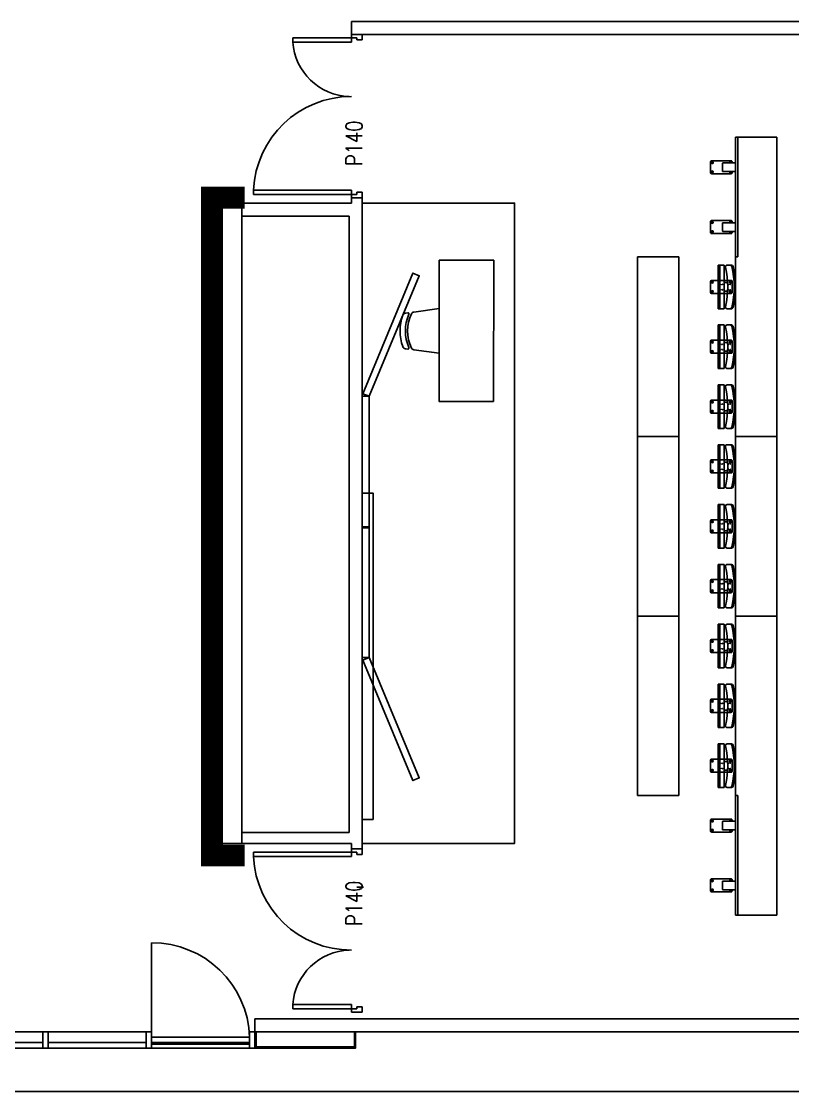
# Model space of a CAD drawing. Header units: centimetres. Extents: x -1707 to 3112, y 43 to 5669.
# Drawn here: x 147.8 to 154.88, y 42.96 to 52.8 of the extents above; entities that cross this region are included whole.
import ezdxf
from ezdxf.enums import TextEntityAlignment as Align

# ---------------------------------------------------------------- set-up
doc = ezdxf.new("R2010")
doc.units = ezdxf.units.CM
doc.header["$LTSCALE"] = 100
doc.header["$MEASUREMENT"] = 0
doc.linetypes.add('CACHE', pattern=[0.375, 0.25, -0.125])
for name, color, linetype in [('1', 7, 'Continuous'), ('1-cloison', 9, 'Continuous'), ('1-menuiserie', 250, 'Continuous'), ('1-vu', 134, 'Continuous')]:
    doc.layers.add(name, color=color, linetype=linetype)
doc.styles.add('ATT', font='ROMANS', dxfattribs={"width": 0.8, "height": 0.15})

# ---------------------------------------------------------------- blocks, each defined once
blk = doc.blocks.new('P140c10d')
for p, q in [((-7, 99.9), (-3, 99.9)), ((-7, 10), (-7, 99.9)), ((-3, 99.9), (-3, 10)), ((-143, 63.9), (-147, 63.9)), ((-147, 63.9), (-147, 10)), ((-143, 10), (-143, 63.9)), ((-150, 10), (-150, 0)), ((-147, 10), (-150, 10)), ((-147, 10), (-143, 10)), ((-147, 5), (-147, 10)), ((-3, 10), (-7, 10)), ((-3, 10), (0, 10)), ((-3, 5), (-3, 10)), ((0, 10), (0, 0)), ((-150, 0), (-145, 0)), ((-145, 5), (-147, 5)), ((-145, 0), (-145, 5)), ((-5, 0), (-5, 5)), ((-5, 5), (-3, 5)), ((0, 0), (-5, 0))]:
    blk.add_line(p, q)
for centre, radius, start, end in [((-3, 10), 90, 92.7294, 180), ((-147, 10), 54.05, 2.00407, 85.75614)]:
    blk.add_arc(centre, radius, start, end)
at = {"style": 'ATT', "width": 0.8, "flags": 8}
blk.add_attdef('REF1', text='', height=15, dxfattribs=at).set_placement((-50, 0), align=Align.CENTER)
blk = doc.blocks.new('P140c10g')
for p, q in [((3, 99.9), (3, 10)), ((7, 99.9), (3, 99.9)), ((7, 10), (7, 99.9)), ((143, 10), (143, 63.9)), ((143, 63.9), (147, 63.9)), ((147, 63.9), (147, 10)), ((0, 10), (0, 0)), ((3, 10), (0, 10)), ((3, 10), (7, 10)), ((3, 5), (3, 10)), ((147, 10), (143, 10)), ((147, 10), (150, 10)), ((147, 5), (147, 10)), ((150, 10), (150, 0)), ((0, 0), (5, 0)), ((5, 5), (3, 5)), ((5, 0), (5, 5)), ((145, 0), (145, 5)), ((145, 5), (147, 5)), ((150, 0), (145, 0))]:
    blk.add_line(p, q)
for centre, radius, start, end in [((3, 10), 90, 0, 87.2706), ((147, 10), 54.05, 94.24386, 177.99593)]:
    blk.add_arc(centre, radius, start, end)
at = {"style": 'ATT', "width": 0.8, "flags": 8}
blk.add_attdef('REF1', text='', height=15, dxfattribs=at).set_placement((50, 0), align=Align.CENTER)
blk = doc.blocks.new('A$C335219BD')
at = {"layer": '1-menuiserie'}
blk.add_line((5, 5.01), (95, 5.01), dxfattribs=at)
for points in [[(5, 0), (0, 0), (0, 15), (5, 15)], [(5, 0), (0, 0), (0, 15), (5, 15)], [(100, 0), (95, 0), (95, 15), (100, 15)], [(95, 0), (5, 0), (5, 5.01), (95, 5.01)]]:
    blk.add_lwpolyline(points, close=True, dxfattribs=at)
at = {"layer": '1-vu'}
blk.add_line((95, 15), (5, 15), dxfattribs=at)
blk = doc.blocks.new('A$C52C33C4F')
for points in [[(-25.54, -15.79, -0.233679), (-25.54, 15.79, -0.250239), (-23.31, 17.38), (0, 20.45), (0, -20.45), (-23.31, -17.38, -0.250239)], [(-31.12, -16.36, -0.27999), (-33.47, -14.46, -0.175744), (-33.47, 14.46, -0.27999), (-31.12, 16.36), (-28.93, 16.64, -0.586174), (-27.91, 15.29, 0.212675), (-27.91, -15.29, -0.586174), (-28.93, -16.64), (-31.12, -16.36)], [(-31.12, -16.36, -0.27999), (-33.47, -14.46, -0.175744), (-33.47, 14.46, -0.27999), (-31.12, 16.36), (-28.93, 16.64, -0.586174), (-27.91, 15.29, 0.212675), (-27.91, -15.29, -0.586174), (-28.93, -16.64), (-31.12, -16.36)]]:
    blk.add_lwpolyline(points, format="xyb", close=True)

msp = doc.modelspace()

# ---------------------------------------------------------------- linework, layer by layer
at = {"layer": '1', "color": 7}
msp.add_lwpolyline([(154.1426, 51.5035), (154.1389, 51.497), (154.1426, 51.4905), (154.1501, 51.4905), (154.1539, 51.497), (154.1501, 51.5035)], close=True, dxfattribs=at)
msp.add_lwpolyline([(154.304, 51.495), (154.3029, 51.497), (154.3066, 51.5035), (154.3141, 51.5035), (154.3179, 51.497), (154.3167, 51.495)], dxfattribs=at)
for radius in [0.008, 0.0065]:
    msp.add_circle((154.1464, 51.497), radius, dxfattribs=at)
for radius, start, end in [(0.008, 345.52249, 194.47751), (0.0065, 342.07979, 197.92021)]:
    msp.add_arc((154.3104, 51.497), radius, start, end, dxfattribs=at)
at = {"layer": '1-cloison', "color": 7}
for p, q in [((150.8283, 52.795), (150.8283, 52.6748)), ((150.8283, 52.795), (161.6797, 52.795)), ((150.8283, 52.6748), (161.6797, 52.675)), ((154.3588, 51.73), (154.3588, 44.58)), ((154.7388, 51.73), (154.3588, 51.73)), ((154.3588, 51.73), (154.3588, 44.58)), ((154.3808, 50.63), (154.3808, 51.73)), ((154.7388, 44.58), (154.7388, 51.73)), ((153.8388, 50.63), (153.4588, 50.63)), ((153.4588, 50.63), (153.4588, 45.68)), ((153.8388, 45.68), (153.8388, 50.63)), ((154.3588, 50.63), (154.3808, 50.63)), ((154.1284, 50.405), (154.1284, 50.305)), ((154.1988, 50.415), (154.1384, 50.415)), ((154.2548, 50.415), (154.2858, 50.415)), ((154.2871, 50.3948), (154.2548, 50.3948)), ((154.1384, 50.295), (154.1988, 50.295)), ((154.2871, 50.3148), (154.2548, 50.3148)), ((154.2548, 50.295), (154.2858, 50.295)), ((154.1988, 49.865), (154.1384, 49.865)), ((154.2548, 49.865), (154.2858, 49.865)), ((154.1284, 49.855), (154.1284, 49.755)), ((154.2871, 49.8448), (154.2548, 49.8448)), ((154.1384, 49.745), (154.1988, 49.745)), ((154.2871, 49.7648), (154.2548, 49.7648)), ((154.2548, 49.745), (154.2858, 49.745)), ((154.1284, 49.305), (154.1284, 49.205)), ((154.1988, 49.315), (154.1384, 49.315)), ((154.2548, 49.315), (154.2858, 49.315)), ((154.2871, 49.2948), (154.2548, 49.2948)), ((154.1384, 49.195), (154.1988, 49.195)), ((154.2871, 49.2148), (154.2548, 49.2148)), ((154.2548, 49.195), (154.2858, 49.195)), ((153.8388, 48.98), (153.4588, 48.98)), ((154.7388, 48.98), (154.3588, 48.98)), ((154.1284, 48.755), (154.1284, 48.655)), ((154.1988, 48.765), (154.1384, 48.765)), ((154.2548, 48.765), (154.2858, 48.765)), ((154.2871, 48.7448), (154.2548, 48.7448)), ((154.1384, 48.645), (154.1988, 48.645)), ((154.2871, 48.6648), (154.2548, 48.6648)), ((154.2548, 48.645), (154.2858, 48.645)), ((154.1284, 48.205), (154.1284, 48.105)), ((154.1988, 48.215), (154.1384, 48.215)), ((154.2548, 48.215), (154.2858, 48.215)), ((154.2871, 48.1948), (154.2548, 48.1948)), ((150.9281, 48.1423), (150.9906, 48.1423)), ((150.9283, 48.15), (150.9908, 48.15)), ((154.1384, 48.095), (154.1988, 48.095)), ((154.2871, 48.1148), (154.2548, 48.1148)), ((154.2548, 48.095), (154.2858, 48.095)), ((154.1284, 47.655), (154.1284, 47.555)), ((154.1988, 47.665), (154.1384, 47.665)), ((154.2548, 47.665), (154.2858, 47.665)), ((154.2871, 47.6448), (154.2548, 47.6448)), ((154.1384, 47.545), (154.1988, 47.545)), ((154.2871, 47.5648), (154.2548, 47.5648)), ((154.2548, 47.545), (154.2858, 47.545)), ((153.8388, 47.33), (153.4588, 47.33)), ((154.7388, 47.33), (154.3588, 47.33)), ((154.1988, 47.115), (154.1384, 47.115)), ((154.2548, 47.115), (154.2858, 47.115)), ((154.1284, 47.105), (154.1284, 47.005)), ((154.2871, 47.0948), (154.2548, 47.0948)), ((154.2871, 47.0148), (154.2548, 47.0148)), ((154.1384, 46.995), (154.1988, 46.995)), ((154.2548, 46.995), (154.2858, 46.995)), ((154.1284, 46.555), (154.1284, 46.455)), ((154.1988, 46.565), (154.1384, 46.565)), ((154.2548, 46.565), (154.2858, 46.565)), ((154.2871, 46.5448), (154.2548, 46.5448)), ((154.1384, 46.445), (154.1988, 46.445)), ((154.2871, 46.4648), (154.2548, 46.4648)), ((154.2548, 46.445), (154.2858, 46.445)), ((154.1284, 46.005), (154.1284, 45.905)), ((154.1988, 46.015), (154.1384, 46.015)), ((154.2548, 46.015), (154.2858, 46.015)), ((154.2871, 45.9948), (154.2548, 45.9948)), ((154.1384, 45.895), (154.1988, 45.895)), ((154.2871, 45.9148), (154.2548, 45.9148)), ((154.2548, 45.895), (154.2858, 45.895)), ((153.4588, 45.68), (153.8388, 45.68)), ((154.3588, 45.68), (154.3808, 45.68)), ((154.3808, 45.68), (154.3808, 44.58)), ((150.8778, 44.8379), (150.9403, 44.8379)), ((154.3588, 44.58), (154.7388, 44.58)), ((149.9425, 43.63), (160.3225, 43.63)), ((149.9425, 43.63), (149.9425, 43.51)), ((148.9925, 43.41), (149.8925, 43.41)), ((162.2675, 42.96), (110.0175, 42.96))]:
    msp.add_line(p, q, dxfattribs=at)
at = {"layer": '1-cloison', "color": 7, "ltscale": 2}
for p, q in [((150.8283, 51.1248), (150.8283, 51.1748)), ((150.9283, 45.19), (150.9283, 51.1748)), ((150.9283, 51.1548), (150.9283, 51.1748)), ((150.9283, 51.1548), (150.9283, 51.1748)), ((150.8283, 51.1248), (149.823, 51.1248)), ((150.8083, 51.0048), (149.823, 51.0048)), ((150.8083, 45.34), (150.8083, 51.0048)), ((150.8083, 45.34), (149.823, 45.34)), ((150.499, 45.24), (149.823, 45.24)), ((150.8283, 45.24), (150.499, 45.24)), ((150.8283, 45.19), (150.8283, 45.24)), ((150.8283, 45.13), (150.8283, 45.15)), ((148.9925, 43.46), (148.9925, 44.3273)), ((149.9425, 43.63), (149.9425, 43.51)), ((149.8925, 43.396), (148.9925, 43.396))]:
    msp.add_line(p, q, dxfattribs=at)
at = {"layer": '1-cloison', "color": 7, "linetype": 'ByBlock'}
for p, q in [((154.1988, 50.555), (154.1988, 50.155)), ((154.1988, 50.555), (154.2548, 50.555)), ((154.2158, 50.555), (154.2158, 50.155)), ((154.2548, 50.555), (154.2548, 50.155)), ((154.1988, 50.155), (154.2548, 50.155)), ((154.1988, 50.005), (154.1988, 49.605)), ((154.1988, 50.005), (154.2548, 50.005)), ((154.2158, 50.005), (154.2158, 49.605)), ((154.2548, 50.005), (154.2548, 49.605)), ((154.1988, 49.605), (154.2548, 49.605)), ((154.1988, 49.455), (154.1988, 49.055)), ((154.1988, 49.455), (154.2548, 49.455)), ((154.2158, 49.455), (154.2158, 49.055)), ((154.2548, 49.455), (154.2548, 49.055)), ((154.1988, 49.055), (154.2548, 49.055)), ((154.1988, 48.905), (154.1988, 48.505)), ((154.1988, 48.905), (154.2548, 48.905)), ((154.2158, 48.905), (154.2158, 48.505)), ((154.2548, 48.905), (154.2548, 48.505)), ((154.1988, 48.505), (154.2548, 48.505)), ((154.1988, 48.355), (154.1988, 47.955)), ((154.1988, 48.355), (154.2548, 48.355)), ((154.2158, 48.355), (154.2158, 47.955)), ((154.2548, 48.355), (154.2548, 47.955)), ((154.1988, 47.955), (154.2548, 47.955)), ((154.1988, 47.805), (154.1988, 47.405)), ((154.1988, 47.805), (154.2548, 47.805)), ((154.2158, 47.805), (154.2158, 47.405)), ((154.2548, 47.805), (154.2548, 47.405)), ((154.1988, 47.405), (154.2548, 47.405)), ((154.1988, 47.255), (154.1988, 46.855)), ((154.1988, 47.255), (154.2548, 47.255)), ((154.2158, 47.255), (154.2158, 46.855)), ((154.2548, 47.255), (154.2548, 46.855)), ((154.1988, 46.855), (154.2548, 46.855)), ((154.1988, 46.705), (154.1988, 46.305)), ((154.1988, 46.705), (154.2548, 46.705)), ((154.2158, 46.705), (154.2158, 46.305)), ((154.2548, 46.705), (154.2548, 46.305)), ((154.1988, 46.305), (154.2548, 46.305)), ((154.1988, 46.155), (154.1988, 45.755)), ((154.1988, 46.155), (154.2548, 46.155)), ((154.2158, 46.155), (154.2158, 45.755)), ((154.2548, 46.155), (154.2548, 45.755)), ((154.1988, 45.755), (154.2548, 45.755))]:
    msp.add_line(p, q, dxfattribs=at)
at = {"layer": '1-cloison', "color": 7, "linetype": 'CACHE'}
for p, q in [((154.1988, 50.415), (154.2548, 50.415)), ((154.3184, 50.415), (154.2858, 50.415)), ((154.3284, 50.405), (154.3284, 50.305)), ((154.1988, 50.295), (154.2548, 50.295)), ((154.3184, 50.295), (154.2858, 50.295)), ((154.1988, 49.865), (154.2548, 49.865)), ((154.3184, 49.865), (154.2858, 49.865)), ((154.3284, 49.855), (154.3284, 49.755)), ((154.1988, 49.745), (154.2548, 49.745)), ((154.3184, 49.745), (154.2858, 49.745)), ((154.1988, 49.315), (154.2548, 49.315)), ((154.3184, 49.315), (154.2858, 49.315)), ((154.3284, 49.305), (154.3284, 49.205)), ((154.1988, 49.195), (154.2548, 49.195)), ((154.3184, 49.195), (154.2858, 49.195)), ((154.1988, 48.765), (154.2548, 48.765)), ((154.3184, 48.765), (154.2858, 48.765)), ((154.3284, 48.755), (154.3284, 48.655)), ((154.1988, 48.645), (154.2548, 48.645)), ((154.3184, 48.645), (154.2858, 48.645)), ((154.1988, 48.215), (154.2548, 48.215)), ((154.3184, 48.215), (154.2858, 48.215)), ((154.3284, 48.205), (154.3284, 48.105)), ((154.1988, 48.095), (154.2548, 48.095)), ((154.3184, 48.095), (154.2858, 48.095)), ((154.1988, 47.665), (154.2548, 47.665)), ((154.3184, 47.665), (154.2858, 47.665)), ((154.3284, 47.655), (154.3284, 47.555)), ((154.1988, 47.545), (154.2548, 47.545)), ((154.3184, 47.545), (154.2858, 47.545)), ((154.1988, 47.115), (154.2548, 47.115)), ((154.3184, 47.115), (154.2858, 47.115)), ((154.3284, 47.105), (154.3284, 47.005)), ((154.1988, 46.995), (154.2548, 46.995)), ((154.3184, 46.995), (154.2858, 46.995)), ((154.1988, 46.565), (154.2548, 46.565)), ((154.3184, 46.565), (154.2858, 46.565)), ((154.3284, 46.555), (154.3284, 46.455)), ((154.1988, 46.445), (154.2548, 46.445)), ((154.3184, 46.445), (154.2858, 46.445)), ((154.1988, 46.015), (154.2548, 46.015)), ((154.3184, 46.015), (154.2858, 46.015)), ((154.3284, 46.005), (154.3284, 45.905)), ((154.1988, 45.895), (154.2548, 45.895)), ((154.3184, 45.895), (154.2858, 45.895))]:
    msp.add_line(p, q, dxfattribs=at)
at = {"layer": '1-cloison', "color": 7}
for points in [[(154.3284, 51.495), (154.3284, 51.505, 0.414214), (154.3184, 51.515), (154.1384, 51.515, 0.414214), (154.1284, 51.505), (154.1284, 51.405, 0.414214), (154.1384, 51.395), (154.3184, 51.395, 0.414214), (154.3284, 51.405), (154.3284, 51.415)], [(154.3525, 51.495), (154.2435, 51.495, 0.414214), (154.2385, 51.49), (154.2385, 51.42, 0.414214), (154.2435, 51.415), (154.3525, 51.415)], [(154.3284, 50.945), (154.3284, 50.955, 0.414214), (154.3184, 50.965), (154.1384, 50.965, 0.414214), (154.1284, 50.955), (154.1284, 50.855, 0.414214), (154.1384, 50.845), (154.3184, 50.845, 0.414214), (154.3284, 50.855), (154.3284, 50.865)], [(154.3525, 50.945), (154.2435, 50.945, 0.414214), (154.2385, 50.94), (154.2385, 50.87, 0.414214), (154.2435, 50.865), (154.3525, 50.865)], [(154.3284, 45.365), (154.3284, 45.355, -0.414214), (154.3184, 45.345), (154.1384, 45.345, -0.414214), (154.1284, 45.355), (154.1284, 45.455, -0.414214), (154.1384, 45.465), (154.3184, 45.465, -0.414214), (154.3284, 45.455), (154.3284, 45.445)], [(154.3525, 45.365), (154.2435, 45.365, -0.414214), (154.2385, 45.37), (154.2385, 45.44, -0.414214), (154.2435, 45.445), (154.3525, 45.445)], [(154.3284, 44.815), (154.3284, 44.805, -0.414214), (154.3184, 44.795), (154.1384, 44.795, -0.414214), (154.1284, 44.805), (154.1284, 44.905, -0.414214), (154.1384, 44.915), (154.3184, 44.915, -0.414214), (154.3284, 44.905), (154.3284, 44.895)], [(154.3525, 44.815), (154.2435, 44.815, -0.414214), (154.2385, 44.82), (154.2385, 44.89, -0.414214), (154.2435, 44.895), (154.3525, 44.895)]]:
    msp.add_lwpolyline(points, format="xyb", dxfattribs=at)
for points in [[(154.1426, 51.4065), (154.1389, 51.413), (154.1426, 51.4195), (154.1501, 51.4195), (154.1539, 51.413), (154.1501, 51.4065)], [(149.5727, 45.24), (149.823, 45.24), (149.823, 51.1248), (149.5725, 51.1248)], [(150.9283, 51.1248), (152.3283, 51.1248), (152.3283, 45.24), (150.9283, 45.24)], [(154.1426, 50.9535), (154.1389, 50.947), (154.1426, 50.9405), (154.1501, 50.9405), (154.1539, 50.947), (154.1501, 50.9535)], [(154.1426, 50.8565), (154.1389, 50.863), (154.1426, 50.8695), (154.1501, 50.8695), (154.1539, 50.863), (154.1501, 50.8565)], [(152.1362, 49.3006), (151.6363, 49.3006), (151.6364, 50.6006), (152.1364, 50.6006)], [(150.9908, 49.3499), (150.9333, 49.3739), (151.3945, 50.4817), (151.4521, 50.4578)], [(154.1496, 50.404), (154.1534, 50.3975), (154.1496, 50.391), (154.1421, 50.391), (154.1384, 50.3975), (154.1421, 50.404)], [(154.1496, 50.306), (154.1534, 50.3125), (154.1496, 50.319), (154.1421, 50.319), (154.1384, 50.3125), (154.1421, 50.306)], [(154.1496, 49.854), (154.1534, 49.8475), (154.1496, 49.841), (154.1421, 49.841), (154.1384, 49.8475), (154.1421, 49.854)], [(154.1496, 49.756), (154.1534, 49.7625), (154.1496, 49.769), (154.1421, 49.769), (154.1384, 49.7625), (154.1421, 49.756)], [(150.9907, 46.95), (150.9284, 46.95), (150.9284, 49.3499), (150.9908, 49.3499)], [(154.1496, 49.304), (154.1534, 49.2975), (154.1496, 49.291), (154.1421, 49.291), (154.1384, 49.2975), (154.1421, 49.304)], [(154.1496, 49.206), (154.1534, 49.2125), (154.1496, 49.219), (154.1421, 49.219), (154.1384, 49.2125), (154.1421, 49.206)], [(154.1496, 48.754), (154.1534, 48.7475), (154.1496, 48.741), (154.1421, 48.741), (154.1384, 48.7475), (154.1421, 48.754)], [(154.1496, 48.656), (154.1534, 48.6625), (154.1496, 48.669), (154.1421, 48.669), (154.1384, 48.6625), (154.1421, 48.656)], [(151.0283, 45.46), (150.9283, 45.46), (150.9283, 48.46), (151.0283, 48.46)], [(154.1496, 48.204), (154.1534, 48.1975), (154.1496, 48.191), (154.1421, 48.191), (154.1384, 48.1975), (154.1421, 48.204)], [(154.1496, 48.106), (154.1534, 48.1125), (154.1496, 48.119), (154.1421, 48.119), (154.1384, 48.1125), (154.1421, 48.106)], [(154.1496, 47.654), (154.1534, 47.6475), (154.1496, 47.641), (154.1421, 47.641), (154.1384, 47.6475), (154.1421, 47.654)], [(154.1496, 47.556), (154.1534, 47.5625), (154.1496, 47.569), (154.1421, 47.569), (154.1384, 47.5625), (154.1421, 47.556)], [(154.1496, 47.104), (154.1534, 47.0975), (154.1496, 47.091), (154.1421, 47.091), (154.1384, 47.0975), (154.1421, 47.104)], [(154.1496, 47.006), (154.1534, 47.0125), (154.1496, 47.019), (154.1421, 47.019), (154.1384, 47.0125), (154.1421, 47.006)], [(150.9907, 46.95), (150.9332, 46.926), (151.3943, 45.8182), (151.4519, 45.8421)], [(154.1496, 46.554), (154.1534, 46.5475), (154.1496, 46.541), (154.1421, 46.541), (154.1384, 46.5475), (154.1421, 46.554)], [(154.1496, 46.456), (154.1534, 46.4625), (154.1496, 46.469), (154.1421, 46.469), (154.1384, 46.4625), (154.1421, 46.456)], [(154.1496, 46.004), (154.1534, 45.9975), (154.1496, 45.991), (154.1421, 45.991), (154.1384, 45.9975), (154.1421, 46.004)], [(154.1496, 45.906), (154.1534, 45.9125), (154.1496, 45.919), (154.1421, 45.919), (154.1384, 45.9125), (154.1421, 45.906)], [(154.1426, 45.4535), (154.1389, 45.447), (154.1426, 45.4405), (154.1501, 45.4405), (154.1539, 45.447), (154.1501, 45.4535)], [(154.1426, 45.3565), (154.1389, 45.363), (154.1426, 45.3695), (154.1501, 45.3695), (154.1539, 45.363), (154.1501, 45.3565)], [(154.1426, 44.9035), (154.1389, 44.897), (154.1426, 44.8905), (154.1501, 44.8905), (154.1539, 44.897), (154.1501, 44.9035)], [(154.1426, 44.8065), (154.1389, 44.813), (154.1426, 44.8195), (154.1501, 44.8195), (154.1539, 44.813), (154.1501, 44.8065)], [(149.9425, 43.36), (149.8925, 43.36), (149.8925, 43.51), (149.9425, 43.51)], [(149.8925, 43.36), (148.9925, 43.36), (148.9925, 43.46), (149.8925, 43.46)]]:
    msp.add_lwpolyline(points, close=True, dxfattribs=at)
for points in [[(154.304, 51.415), (154.3029, 51.413), (154.3066, 51.4065), (154.3141, 51.4065), (154.3179, 51.413), (154.3167, 51.415)], [(154.304, 50.945), (154.3029, 50.947), (154.3066, 50.9535), (154.3141, 50.9535), (154.3179, 50.947), (154.3167, 50.945)], [(154.304, 50.865), (154.3029, 50.863), (154.3066, 50.8565), (154.3141, 50.8565), (154.3179, 50.863), (154.3167, 50.865)], [(154.304, 45.445), (154.3029, 45.447), (154.3066, 45.4535), (154.3141, 45.4535), (154.3179, 45.447), (154.3167, 45.445)], [(154.304, 45.365), (154.3029, 45.363), (154.3066, 45.3565), (154.3141, 45.3565), (154.3179, 45.363), (154.3167, 45.365)], [(154.304, 44.895), (154.3029, 44.897), (154.3066, 44.9035), (154.3141, 44.9035), (154.3179, 44.897), (154.3167, 44.895)], [(154.304, 44.815), (154.3029, 44.813), (154.3066, 44.8065), (154.3141, 44.8065), (154.3179, 44.813), (154.3167, 44.815)]]:
    msp.add_lwpolyline(points, dxfattribs=at)
at = {"layer": '1-cloison', "color": 7, "ltscale": 2, "const_width": 0.2, "elevation": 0.2}
msp.add_lwpolyline([(149.8483, 51.1748), (149.5474, 51.1748), (149.5474, 45.13), (149.8483, 45.13)], dxfattribs=at)
at = {"layer": '1-cloison', "color": 7, "linetype": 'ByBlock'}
for points in [[(154.2671, 50.1734, 0.483507), (154.2817, 50.155), (154.3215, 50.155, 0.345619), (154.3361, 50.1664, 0.120525), (154.336, 50.5435, 0.345528), (154.3214, 50.555), (154.2816, 50.555, 0.483604), (154.267, 50.5365, -0.115929)], [(154.2671, 49.6234, 0.483507), (154.2817, 49.605), (154.3215, 49.605, 0.345619), (154.3361, 49.6164, 0.120525), (154.336, 49.9935, 0.345528), (154.3214, 50.005), (154.2816, 50.005, 0.483604), (154.267, 49.9865, -0.115929)], [(154.2671, 49.0734, 0.483507), (154.2817, 49.055), (154.3215, 49.055, 0.345619), (154.3361, 49.0664, 0.120525), (154.336, 49.4435, 0.345528), (154.3214, 49.455), (154.2816, 49.455, 0.483604), (154.267, 49.4365, -0.115929)], [(154.2671, 48.5234, 0.483507), (154.2817, 48.505), (154.3215, 48.505, 0.345619), (154.3361, 48.5164, 0.120525), (154.336, 48.8935, 0.345528), (154.3214, 48.905), (154.2816, 48.905, 0.483604), (154.267, 48.8865, -0.115929)], [(154.2671, 47.9734, 0.483507), (154.2817, 47.955), (154.3215, 47.955, 0.345619), (154.3361, 47.9664, 0.120525), (154.336, 48.3435, 0.345528), (154.3214, 48.355), (154.2816, 48.355, 0.483604), (154.267, 48.3365, -0.115929)], [(154.2671, 47.4234, 0.483507), (154.2817, 47.405), (154.3215, 47.405, 0.345619), (154.3361, 47.4164, 0.120525), (154.336, 47.7935, 0.345528), (154.3214, 47.805), (154.2816, 47.805, 0.483604), (154.267, 47.7865, -0.115929)], [(154.2671, 46.8734, 0.483507), (154.2817, 46.855), (154.3215, 46.855, 0.345619), (154.3361, 46.8664, 0.120525), (154.336, 47.2435, 0.345528), (154.3214, 47.255), (154.2816, 47.255, 0.483604), (154.267, 47.2365, -0.115929)], [(154.2671, 46.3234, 0.483507), (154.2817, 46.305), (154.3215, 46.305, 0.345619), (154.3361, 46.3164, 0.120525), (154.336, 46.6935, 0.345528), (154.3214, 46.705), (154.2816, 46.705, 0.483604), (154.267, 46.6865, -0.115929)], [(154.2671, 45.7734, 0.483507), (154.2817, 45.755), (154.3215, 45.755, 0.345619), (154.3361, 45.7664, 0.120525), (154.336, 46.1435, 0.345528), (154.3214, 46.155), (154.2816, 46.155, 0.483604), (154.267, 46.1365, -0.115929)]]:
    msp.add_lwpolyline(points, format="xyb", close=True, dxfattribs=at)
for points in [[(154.3095, 50.155, 0.345619), (154.3241, 50.1664, 0.120525), (154.324, 50.5435, 0.345528), (154.3094, 50.555)], [(154.3095, 49.605, 0.345619), (154.3241, 49.6164, 0.120525), (154.324, 49.9935, 0.345528), (154.3094, 50.005)], [(154.3095, 49.055, 0.345619), (154.3241, 49.0664, 0.120525), (154.324, 49.4435, 0.345528), (154.3094, 49.455)], [(154.3095, 48.505, 0.345619), (154.3241, 48.5164, 0.120525), (154.324, 48.8935, 0.345528), (154.3094, 48.905)], [(154.3095, 47.955, 0.345619), (154.3241, 47.9664, 0.120525), (154.324, 48.3435, 0.345528), (154.3094, 48.355)], [(154.3095, 47.405, 0.345619), (154.3241, 47.4164, 0.120525), (154.324, 47.7935, 0.345528), (154.3094, 47.805)], [(154.3095, 46.855, 0.345619), (154.3241, 46.8664, 0.120525), (154.324, 47.2435, 0.345528), (154.3094, 47.255)], [(154.3095, 46.305, 0.345619), (154.3241, 46.3164, 0.120525), (154.324, 46.6935, 0.345528), (154.3094, 46.705)], [(154.3095, 45.755, 0.345619), (154.3241, 45.7664, 0.120525), (154.324, 46.1435, 0.345528), (154.3094, 46.155)]]:
    msp.add_lwpolyline(points, format="xyb", dxfattribs=at)
at = {"layer": '1-cloison', "color": 7, "linetype": 'CACHE'}
for points in [[(154.3071, 50.404), (154.3034, 50.3975), (154.3071, 50.391), (154.3146, 50.391), (154.3184, 50.3975), (154.3146, 50.404)], [(154.3071, 50.306), (154.3034, 50.3125), (154.3071, 50.319), (154.3146, 50.319), (154.3184, 50.3125), (154.3146, 50.306)], [(154.3071, 49.854), (154.3034, 49.8475), (154.3071, 49.841), (154.3146, 49.841), (154.3184, 49.8475), (154.3146, 49.854)], [(154.3071, 49.756), (154.3034, 49.7625), (154.3071, 49.769), (154.3146, 49.769), (154.3184, 49.7625), (154.3146, 49.756)], [(154.3071, 49.304), (154.3034, 49.2975), (154.3071, 49.291), (154.3146, 49.291), (154.3184, 49.2975), (154.3146, 49.304)], [(154.3071, 49.206), (154.3034, 49.2125), (154.3071, 49.219), (154.3146, 49.219), (154.3184, 49.2125), (154.3146, 49.206)], [(154.3071, 48.754), (154.3034, 48.7475), (154.3071, 48.741), (154.3146, 48.741), (154.3184, 48.7475), (154.3146, 48.754)], [(154.3071, 48.656), (154.3034, 48.6625), (154.3071, 48.669), (154.3146, 48.669), (154.3184, 48.6625), (154.3146, 48.656)], [(154.3071, 48.204), (154.3034, 48.1975), (154.3071, 48.191), (154.3146, 48.191), (154.3184, 48.1975), (154.3146, 48.204)], [(154.3071, 48.106), (154.3034, 48.1125), (154.3071, 48.119), (154.3146, 48.119), (154.3184, 48.1125), (154.3146, 48.106)], [(154.3071, 47.654), (154.3034, 47.6475), (154.3071, 47.641), (154.3146, 47.641), (154.3184, 47.6475), (154.3146, 47.654)], [(154.3071, 47.556), (154.3034, 47.5625), (154.3071, 47.569), (154.3146, 47.569), (154.3184, 47.5625), (154.3146, 47.556)], [(154.3071, 47.104), (154.3034, 47.0975), (154.3071, 47.091), (154.3146, 47.091), (154.3184, 47.0975), (154.3146, 47.104)], [(154.3071, 47.006), (154.3034, 47.0125), (154.3071, 47.019), (154.3146, 47.019), (154.3184, 47.0125), (154.3146, 47.006)], [(154.3071, 46.554), (154.3034, 46.5475), (154.3071, 46.541), (154.3146, 46.541), (154.3184, 46.5475), (154.3146, 46.554)], [(154.3071, 46.456), (154.3034, 46.4625), (154.3071, 46.469), (154.3146, 46.469), (154.3184, 46.4625), (154.3146, 46.456)], [(154.3071, 46.004), (154.3034, 45.9975), (154.3071, 45.991), (154.3146, 45.991), (154.3184, 45.9975), (154.3146, 46.004)], [(154.3071, 45.906), (154.3034, 45.9125), (154.3071, 45.919), (154.3146, 45.919), (154.3184, 45.9125), (154.3146, 45.906)]]:
    msp.add_lwpolyline(points, close=True, dxfattribs=at)
at = {"layer": '1-cloison', "color": 7, "ltscale": 2}
for points in [[(149.9425, 43.51), (149.9425, 43.51), (160.3425, 43.51), (160.3425, 43.63), (149.9425, 43.63)], [(150.8575, 43.51), (150.8675, 43.51), (150.8675, 43.36), (149.9425, 43.36), (149.9425, 43.51), (149.9525, 43.51), (149.9525, 43.37), (150.8575, 43.37), (150.8575, 43.51)], [(150.8575, 43.46), (150.8675, 43.46), (150.8675, 43.36), (149.9425, 43.36), (149.9425, 43.46), (149.9525, 43.46), (149.9525, 43.37), (150.8575, 43.37), (150.8575, 43.46)]]:
    msp.add_lwpolyline(points, dxfattribs=at)
msp.add_lwpolyline([(149.9525, 43.51), (150.8575, 43.51), (150.8575, 43.37), (149.9525, 43.37)], close=True, dxfattribs=at)
msp.add_lwpolyline([(149.9525, 43.51), (150.8575, 43.51), (150.8575, 43.37), (149.9525, 43.37)], close=True, dxfattribs=at)
at = {"layer": '1-cloison', "color": 7}
for centre, radius in [((154.1464, 51.413), 0.008), ((154.1464, 51.413), 0.0065), ((154.1464, 50.947), 0.008), ((154.1464, 50.947), 0.0065), ((154.1464, 50.863), 0.008), ((154.1464, 50.863), 0.0065), ((154.1459, 50.3975), 0.008), ((154.1459, 50.3975), 0.0065), ((154.1459, 50.3125), 0.008), ((154.1459, 50.3125), 0.0065), ((154.1459, 49.8475), 0.008), ((154.1459, 49.7625), 0.008), ((154.1459, 49.8475), 0.0065), ((154.1459, 49.7625), 0.0065), ((154.1459, 49.2975), 0.008), ((154.1459, 49.2975), 0.0065), ((154.1459, 49.2125), 0.008), ((154.1459, 49.2125), 0.0065), ((154.1459, 48.7475), 0.008), ((154.1459, 48.7475), 0.0065), ((154.1459, 48.6625), 0.008), ((154.1459, 48.6625), 0.0065), ((154.1459, 48.1975), 0.008), ((154.1459, 48.1975), 0.0065), ((154.1459, 48.1125), 0.008), ((154.1459, 48.1125), 0.0065), ((154.1459, 47.6475), 0.008), ((154.1459, 47.6475), 0.0065), ((154.1459, 47.5625), 0.008), ((154.1459, 47.5625), 0.0065), ((154.1459, 47.0975), 0.008), ((154.1459, 47.0125), 0.008), ((154.1459, 47.0975), 0.0065), ((154.1459, 47.0125), 0.0065), ((154.1459, 46.5475), 0.008), ((154.1459, 46.5475), 0.0065), ((154.1459, 46.4625), 0.008), ((154.1459, 46.4625), 0.0065), ((154.1459, 45.9975), 0.008), ((154.1459, 45.9975), 0.0065), ((154.1459, 45.9125), 0.008), ((154.1459, 45.9125), 0.0065), ((154.1464, 45.447), 0.008), ((154.1464, 45.447), 0.0065), ((154.1464, 45.363), 0.008), ((154.1464, 45.363), 0.0065), ((154.1464, 44.897), 0.008), ((154.1464, 44.897), 0.0065), ((154.1464, 44.813), 0.008), ((154.1464, 44.813), 0.0065)]:
    msp.add_circle(centre, radius, dxfattribs=at)
at = {"layer": '1-cloison', "color": 7, "linetype": 'CACHE'}
for centre, radius in [((154.3109, 50.3975), 0.008), ((154.3109, 50.3975), 0.0065), ((154.3109, 50.3125), 0.008), ((154.3109, 50.3125), 0.0065), ((154.3109, 49.8475), 0.008), ((154.3109, 49.7625), 0.008), ((154.3109, 49.8475), 0.0065), ((154.3109, 49.7625), 0.0065), ((154.3109, 49.2975), 0.008), ((154.3109, 49.2975), 0.0065), ((154.3109, 49.2125), 0.008), ((154.3109, 49.2125), 0.0065), ((154.3109, 48.7475), 0.008), ((154.3109, 48.7475), 0.0065), ((154.3109, 48.6625), 0.008), ((154.3109, 48.6625), 0.0065), ((154.3109, 48.1975), 0.008), ((154.3109, 48.1975), 0.0065), ((154.3109, 48.1125), 0.008), ((154.3109, 48.1125), 0.0065), ((154.3109, 47.6475), 0.008), ((154.3109, 47.6475), 0.0065), ((154.3109, 47.5625), 0.008), ((154.3109, 47.5625), 0.0065), ((154.3109, 47.0975), 0.008), ((154.3109, 47.0125), 0.008), ((154.3109, 47.0975), 0.0065), ((154.3109, 47.0125), 0.0065), ((154.3109, 46.5475), 0.008), ((154.3109, 46.5475), 0.0065), ((154.3109, 46.4625), 0.008), ((154.3109, 46.4625), 0.0065), ((154.3109, 45.9975), 0.008), ((154.3109, 45.9975), 0.0065), ((154.3109, 45.9125), 0.008), ((154.3109, 45.9125), 0.0065)]:
    msp.add_circle(centre, radius, dxfattribs=at)
at = {"layer": '1-cloison', "color": 7}
for centre, radius, start, end in [((154.3104, 51.413), 0.008, 165.52249, 14.47751), ((154.3104, 51.413), 0.0065, 162.07979, 17.92021), ((154.3104, 50.947), 0.008, 345.52249, 194.47751), ((154.3104, 50.947), 0.0065, 342.07979, 197.92021), ((154.3104, 50.863), 0.008, 165.52249, 14.47751), ((154.3104, 50.863), 0.0065, 162.07979, 17.92021), ((154.1384, 50.405), 0.01, 90, 180), ((154.1384, 50.305), 0.01, 180, 270), ((154.1384, 49.855), 0.01, 90, 180), ((154.1384, 49.755), 0.01, 180, 270), ((154.1384, 49.305), 0.01, 90, 180), ((154.1384, 49.205), 0.01, 180, 270), ((154.1384, 48.755), 0.01, 90, 180), ((154.1384, 48.655), 0.01, 180, 270), ((154.1384, 48.205), 0.01, 90, 180), ((154.1384, 48.105), 0.01, 180, 270), ((154.1384, 47.655), 0.01, 90, 180), ((154.1384, 47.555), 0.01, 180, 270), ((154.1384, 47.105), 0.01, 90, 180), ((154.1384, 47.005), 0.01, 180, 270), ((154.1384, 46.555), 0.01, 90, 180), ((154.1384, 46.455), 0.01, 180, 270), ((154.1384, 46.005), 0.01, 90, 180), ((154.1384, 45.905), 0.01, 180, 270), ((154.3104, 45.447), 0.008, 345.52249, 194.47751), ((154.3104, 45.447), 0.0065, 342.07979, 197.92021), ((154.3104, 45.363), 0.008, 165.52249, 14.47751), ((154.3104, 45.363), 0.0065, 162.07979, 17.92021), ((154.3104, 44.897), 0.008, 345.52249, 194.47751), ((154.3104, 44.897), 0.0065, 342.07979, 197.92021), ((154.3104, 44.813), 0.008, 165.52249, 14.47751), ((154.3104, 44.813), 0.0065, 162.07979, 17.92021)]:
    msp.add_arc(centre, radius, start, end, dxfattribs=at)
at = {"layer": '1-cloison', "color": 7, "linetype": 'CACHE'}
for centre, start, end in [((154.3184, 50.405), 0, 90), ((154.3184, 50.305), 270, 0), ((154.3184, 49.855), 0, 90), ((154.3184, 49.755), 270, 0), ((154.3184, 49.305), 0, 90), ((154.3184, 49.205), 270, 0), ((154.3184, 48.755), 0, 90), ((154.3184, 48.655), 270, 0), ((154.3184, 48.205), 0, 90), ((154.3184, 48.105), 270, 0), ((154.3184, 47.655), 0, 90), ((154.3184, 47.555), 270, 0), ((154.3184, 47.105), 0, 90), ((154.3184, 47.005), 270, 0), ((154.3184, 46.555), 0, 90), ((154.3184, 46.455), 270, 0), ((154.3184, 46.005), 0, 90), ((154.3184, 45.905), 270, 0)]:
    msp.add_arc(centre, 0.01, start, end, dxfattribs=at)
at = {"layer": '1-cloison', "color": 7, "ltscale": 2}
msp.add_arc((148.9978, 43.4322), 0.8951, 1.7808, 90.34078, dxfattribs=at)
at = {"layer": '1-cloison', "color": 7, "linetype": 'ByBlock', "extrusion": (0, 0, -1)}
for centre, major_axis in [((154.2307, 50.378), (0, 0.0025)), ((154.2404, 50.378), (0, 0.0025)), ((154.2954, 50.328), (0, -0.0025)), ((154.3104, 50.328), (0, -0.0025)), ((154.2307, 49.828), (0, 0.0025)), ((154.2404, 49.828), (0, 0.0025)), ((154.2954, 49.778), (0, -0.0025)), ((154.3104, 49.778), (0, -0.0025)), ((154.2307, 49.278), (0, 0.0025)), ((154.2404, 49.278), (0, 0.0025)), ((154.2954, 49.228), (0, -0.0025)), ((154.3104, 49.228), (0, -0.0025)), ((154.2307, 48.728), (0, 0.0025)), ((154.2404, 48.728), (0, 0.0025)), ((154.2954, 48.678), (0, -0.0025)), ((154.3104, 48.678), (0, -0.0025)), ((154.2307, 48.178), (0, 0.0025)), ((154.2404, 48.178), (0, 0.0025)), ((154.2954, 48.128), (0, -0.0025)), ((154.3104, 48.128), (0, -0.0025)), ((154.2307, 47.628), (0, 0.0025)), ((154.2404, 47.628), (0, 0.0025)), ((154.2954, 47.578), (0, -0.0025)), ((154.3104, 47.578), (0, -0.0025)), ((154.2307, 47.078), (0, 0.0025)), ((154.2404, 47.078), (0, 0.0025)), ((154.2954, 47.028), (0, -0.0025)), ((154.3104, 47.028), (0, -0.0025)), ((154.2307, 46.528), (0, 0.0025)), ((154.2404, 46.528), (0, 0.0025)), ((154.2954, 46.478), (0, -0.0025)), ((154.3104, 46.478), (0, -0.0025)), ((154.2307, 45.978), (0, 0.0025)), ((154.2404, 45.978), (0, 0.0025)), ((154.2954, 45.928), (0, -0.0025)), ((154.3104, 45.928), (0, -0.0025))]:
    msp.add_ellipse(centre, major_axis=major_axis, ratio=0.390638, dxfattribs=at)
at = {"layer": '1-cloison', "color": 7, "linetype": 'ByBlock'}
for centre, major_axis in [((154.2954, 50.378), (0, 0.0025)), ((154.3104, 50.378), (0, 0.0025)), ((154.2307, 50.328), (0, -0.0025)), ((154.2404, 50.328), (0, -0.0025)), ((154.2307, 49.778), (0, -0.0025)), ((154.2404, 49.778), (0, -0.0025)), ((154.2954, 49.828), (0, 0.0025)), ((154.3104, 49.828), (0, 0.0025)), ((154.2954, 49.278), (0, 0.0025)), ((154.3104, 49.278), (0, 0.0025)), ((154.2307, 49.228), (0, -0.0025)), ((154.2404, 49.228), (0, -0.0025)), ((154.2954, 48.728), (0, 0.0025)), ((154.3104, 48.728), (0, 0.0025)), ((154.2307, 48.678), (0, -0.0025)), ((154.2404, 48.678), (0, -0.0025)), ((154.2307, 48.128), (0, -0.0025)), ((154.2404, 48.128), (0, -0.0025)), ((154.2954, 48.178), (0, 0.0025)), ((154.3104, 48.178), (0, 0.0025)), ((154.2954, 47.628), (0, 0.0025)), ((154.3104, 47.628), (0, 0.0025)), ((154.2307, 47.578), (0, -0.0025)), ((154.2404, 47.578), (0, -0.0025)), ((154.2307, 47.028), (0, -0.0025)), ((154.2404, 47.028), (0, -0.0025)), ((154.2954, 47.078), (0, 0.0025)), ((154.3104, 47.078), (0, 0.0025)), ((154.2954, 46.528), (0, 0.0025)), ((154.3104, 46.528), (0, 0.0025)), ((154.2307, 46.478), (0, -0.0025)), ((154.2404, 46.478), (0, -0.0025)), ((154.2307, 45.928), (0, -0.0025)), ((154.2404, 45.928), (0, -0.0025)), ((154.2954, 45.978), (0, 0.0025)), ((154.3104, 45.978), (0, 0.0025))]:
    msp.add_ellipse(centre, major_axis=major_axis, ratio=0.390638, dxfattribs=at)

# ---------------------------------------------------------------- block references
at = {"layer": '1-cloison', "color": 7}
ref = msp.add_blockref('P140c10d', (150.9283, 51.1748), dxfattribs=dict(at, xscale=-0.01, yscale=0.01, zscale=0.01, rotation=90))
ref.add_attrib('REF1', 'P140', dxfattribs={"layer": '0', "height": 0.15, "rotation": 90, "style": 'ATT', "width": 0.8, "flags": 8}).set_placement((150.9283, 51.6748), align=Align.CENTER)
at = {"layer": '1-cloison', "color": 7, "extrusion": (0, 0, -1), "xscale": 0.01, "yscale": 0.01, "zscale": -0.01, "rotation": 180.0086829375776}
msp.add_blockref('A$C52C33C4F', (-151.6364, 49.9506), dxfattribs=at)
at = {"layer": '1-cloison', "color": 7}
ref = msp.add_blockref('P140c10g', (150.9283, 45.19), dxfattribs=dict(at, xscale=-0.01, yscale=0.01, zscale=0.01, rotation=90))
ref.add_attrib('REF1', 'P140', dxfattribs={"layer": '0', "height": 0.15, "rotation": 90, "style": 'ATT', "width": 0.8, "flags": 8}).set_placement((150.9283, 44.69), align=Align.CENTER)
at = {"layer": '1-cloison', "color": 7, "xscale": 0.01, "yscale": 0.01, "zscale": 0.01}
for p in [(147.0425, 43.36), (147.9925, 43.36)]:
    msp.add_blockref('A$C335219BD', p, dxfattribs=at)

doc.saveas('drawing.dxf')
